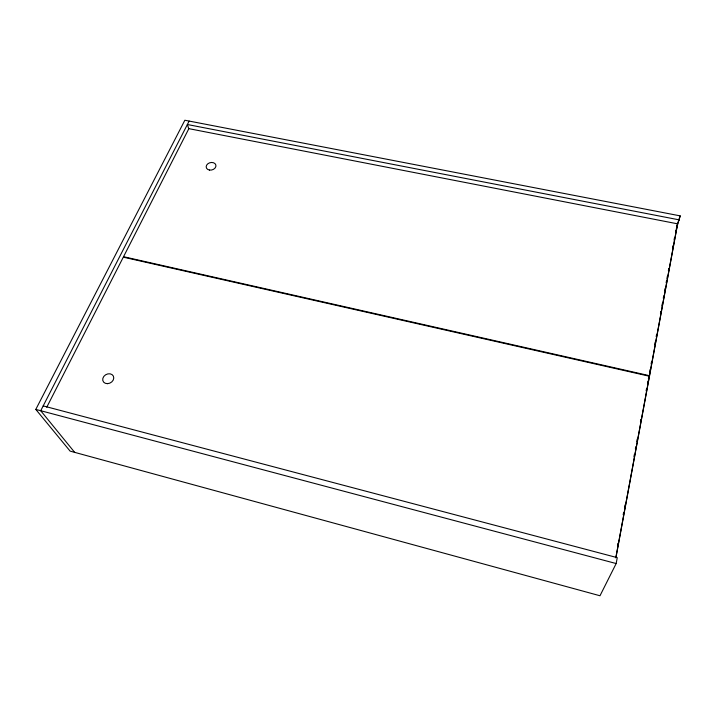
<?xml version="1.0" encoding="UTF-8"?>
<svg xmlns="http://www.w3.org/2000/svg" width="716" height="716" viewBox="0 0 716 716"><rect width="100%" height="100%" fill="white"/><g stroke="black" fill="none" stroke-linecap="round" stroke-linejoin="round"><path stroke-width="1.07" d="M615.796 557.862L649.376 376.231L123.304 257.16L46.737 407.261M649.475 375.685L677.551 223.822L188.854 128.656L123.537 256.704L649.475 375.685L648.463 378.299M615.948 557.513L677.059 226.909M676.235 229.317L680.2 215.874L184.853 120.243L35.8 409.409L70.114 451.116L599.99 595.757L616.172 563.546L617.255 557.648L43.184 405.891M617.505 545.494L617.908 543.301M623.188 514.795L623.591 512.602M624.612 507.116L625.014 504.923M633.946 456.683L634.358 454.49M635.369 449.013L635.772 446.82M636.793 441.333L637.195 439.141M640.444 421.599L640.847 419.406M646.127 390.9L646.539 388.707M647.55 383.23L647.953 381.037M649.68 371.711L650.092 369.519M651.104 364.032L651.515 361.84M654.764 344.289L655.167 342.087M656.187 336.61L656.59 334.408M660.447 313.563L660.859 311.37M661.87 305.884L662.282 303.691M663.293 298.205L663.696 296.012M664.717 290.526L665.119 288.333M666.14 282.847L666.542 280.654M666.954 278.461L667.357 276.269M668.368 270.782L668.78 268.59M672.637 247.745L673.049 245.552M674.06 240.066L674.463 237.873M675.483 232.387L675.886 230.194M676.853 225.871L680.2 215.874M648.365 378.845L649.376 376.231M189.131 121.076L40.714 410.715L74.652 452.351M679.457 219.919L187.368 124.512L188.764 128.755M35.8 409.409L616.172 563.546M107.472 383.66A5.764 4.699 -28.2 0 0 113.361 376.088A5.764 4.699 -28.2 0 0 103.847 376.374A5.764 4.699 -28.2 0 0 107.472 383.66M209.457 170.059A4.958 3.75 -14.5 0 0 215.865 165.065A4.958 3.75 -14.5 0 0 207.864 163.758A4.958 3.75 -14.5 0 0 209.457 170.059"/></g></svg>
